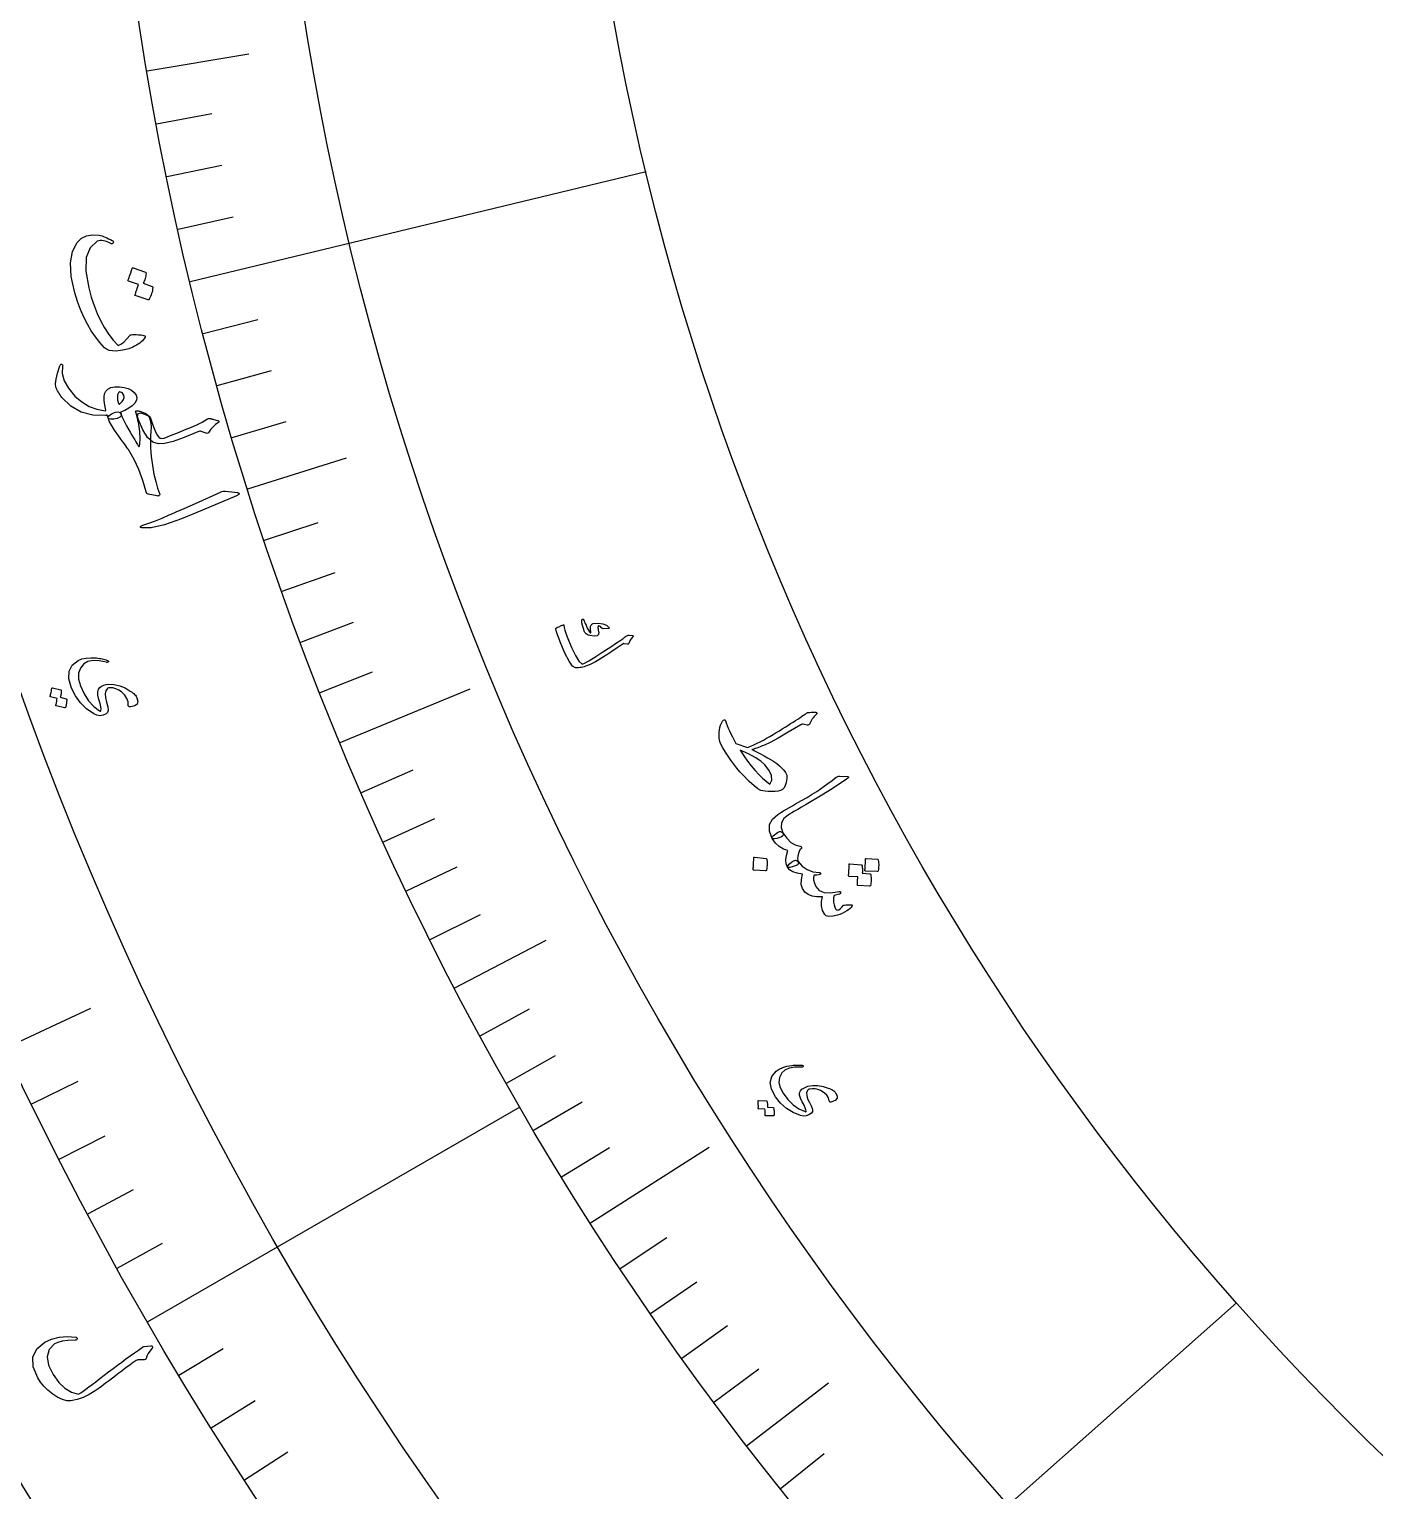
# Model space of a CAD drawing. Header units: millimetres. Extents: x -62 to 62, y -62 to 70.
# Drawn here: x -50.47 to -29.13, y -30.73 to -7.55 of the extents above; entities that cross this region are included whole.
import ezdxf

# ---------------------------------------------------------------- set-up
doc = ezdxf.new("R2010")
doc.units = ezdxf.units.MM
for name, color, linetype in [('CUT_OUTER', 1, 'Continuous'), ('ENGRAVE', 7, 'Continuous'), ('ENGRAVE_FINE', 8, 'Continuous'), ('TEXT', 5, 'Continuous')]:
    doc.layers.add(name, color=color, linetype=linetype)

msp = doc.modelspace()

# ---------------------------------------------------------------- linework, layer by layer
at = {"layer": 'CUT_OUTER'}
msp.add_arc((0.0001, -0.0001), 61.9999, 178.792518, 0.351695, dxfattribs=at)
at = {"layer": 'ENGRAVE'}
for points in [[(-48.6014, -8.2102), (-46.9875, -7.9376)], [(-47.9175, -11.5505), (-40.6847, -9.807)], [(-47.002, -14.8429), (-45.4412, -14.35)], [(-45.5365, -18.8662), (-43.4745, -18.0119)], [(-43.7219, -22.7575), (-42.27, -22.0017)], [(-50.8529, -23.7131), (-49.4931, -23.079)], [(-48.5927, -28.055), (-42.6864, -24.645)], [(-41.5694, -26.4856), (-39.687, -25.2862)], [(-36.8906, -32.6892), (-31.3222, -27.755)], [(-39.0933, -30.0203), (-37.7951, -29.0234)]]:
    msp.add_lwpolyline(points, dxfattribs=at)
for radius in [60.76, 60.76, 59.1325, 56.11, 56.11, 53.723, 49.29, 49.29, 46.686, 41.85, 41.85]:
    msp.add_circle((0, 0), radius, dxfattribs=at)
at = {"layer": 'ENGRAVE_FINE'}
for points in [[(-48.4523, -9.0489), (-47.5746, -8.885)], [(-48.2886, -9.8853), (-47.4139, -9.7063)], [(-48.1103, -10.7193), (-47.2389, -10.5251)], [(-47.7103, -12.3787), (-46.8461, -12.1545)], [(-47.4886, -13.2037), (-46.6284, -12.9646)], [(-47.2525, -14.0252), (-46.3966, -13.7712)], [(-46.7373, -15.6566), (-45.8907, -15.373)], [(-46.4583, -16.466), (-45.6168, -16.1678)], [(-46.1651, -17.271), (-45.3289, -16.9581)], [(-45.8578, -18.0711), (-45.0272, -17.7438)], [(-45.2012, -19.656), (-44.3824, -19.3)], [(-44.852, -20.4403), (-44.0395, -20.0701)], [(-44.489, -21.2188), (-43.6831, -20.8345)], [(-44.1122, -21.9913), (-43.3132, -21.5929)], [(-43.318, -23.5171), (-42.5334, -23.0911)], [(-42.9007, -24.27), (-42.1236, -23.8304)], [(-50.4313, -24.597), (-49.6958, -24.2382)], [(-42.4701, -25.0159), (-41.7008, -24.5628)], [(-49.9944, -25.4734), (-49.2652, -25.1019)], [(-42.0263, -25.7545), (-41.2651, -25.288)], [(-49.5422, -26.342), (-48.8196, -25.9578)], [(-49.0749, -27.2027), (-48.3591, -26.8059)], [(-41.0996, -27.209), (-40.3552, -26.7161)], [(-40.6169, -27.9243), (-39.8812, -27.4185)], [(-40.1216, -28.6315), (-39.3948, -28.1129)], [(-48.0957, -28.8988), (-47.3942, -28.4773)], [(-39.6136, -29.3303), (-38.8961, -28.799)], [(-47.584, -29.7338), (-46.8899, -29.3001)], [(-47.0578, -30.5597), (-46.3714, -30.114)], [(-38.5607, -30.7015), (-37.8622, -30.1454)]]:
    msp.add_lwpolyline(points, dxfattribs=at)
at = {"layer": 'TEXT'}
for points in [[(-48.643, -12.4513), (-48.6585, -12.4717), (-48.6764, -12.4913), (-48.6966, -12.5101), (-48.7191, -12.5282), (-48.7438, -12.5454), (-48.7706, -12.5619), (-48.7995, -12.5775), (-48.8304, -12.5923), (-48.8936, -12.6174), (-48.9579, -12.6362), (-49.0233, -12.6484), (-49.0897, -12.6542), (-49.1506, -12.6527), (-49.2018, -12.6437), (-49.2432, -12.6272), (-49.2748, -12.6032), (-49.3495, -12.5204), (-49.42, -12.4303), (-49.4863, -12.3327), (-49.5483, -12.2277), (-49.6058, -12.1152), (-49.6584, -11.9952), (-49.7059, -11.8678), (-49.7485, -11.7329), (-49.8059, -11.4747), (-49.8185, -11.255), (-49.7868, -11.0744), (-49.7111, -10.9329), (-49.642, -10.8667), (-49.5611, -10.8254), (-49.4682, -10.8091), (-49.3636, -10.8176), (-49.3403, -10.823), (-49.3161, -10.8299), (-49.2912, -10.8383), (-49.2655, -10.8482), (-49.239, -10.8596), (-49.2117, -10.8725), (-49.1836, -10.8868), (-49.1548, -10.9026), (-49.1464, -10.9081), (-49.1405, -10.9146), (-49.1372, -10.9218), (-49.1365, -10.93), (-49.1373, -10.9358), (-49.1401, -10.9411), (-49.1448, -10.946), (-49.1515, -10.9503), (-49.158, -10.9531), (-49.1647, -10.9539), (-49.1716, -10.9525), (-49.1786, -10.9491), (-49.2066, -10.9345), (-49.2351, -10.9222), (-49.264, -10.9121), (-49.2934, -10.9042), (-49.3206, -10.9003), (-49.346, -10.9006), (-49.3695, -10.905), (-49.3912, -10.9136), (-49.5065, -11.0154), (-49.5681, -11.1728), (-49.5753, -11.3857), (-49.5275, -11.6537), (-49.4875, -11.7979), (-49.4422, -11.9335), (-49.3917, -12.0605), (-49.336, -12.179), (-49.2753, -12.2889), (-49.2094, -12.3905), (-49.1385, -12.4837), (-49.0626, -12.5686), (-49.0174, -12.5469), (-48.9702, -12.5118), (-48.9209, -12.4634), (-48.8693, -12.4017), (-48.8636, -12.3987), (-48.8523, -12.3961), (-48.8354, -12.394), (-48.8128, -12.3922), (-48.8104, -12.3927), (-48.8083, -12.3929), (-48.8066, -12.3929), (-48.8053, -12.3928), (-48.774, -12.3927), (-48.7384, -12.3953), (-48.6984, -12.4003), (-48.6541, -12.4079), (-48.64, -12.4127), (-48.6334, -12.4215), (-48.6344, -12.4344), (-48.643, -12.4513)], [(-48.5202, -11.631), (-48.5166, -11.6332), (-48.5139, -11.6368), (-48.5121, -11.6418), (-48.5112, -11.6482), (-48.5143, -11.6727), (-48.5185, -11.6967), (-48.5237, -11.7201), (-48.5299, -11.7431), (-48.5373, -11.7658), (-48.5459, -11.7884), (-48.5557, -11.8108), (-48.5669, -11.833), (-48.5708, -11.8378), (-48.5754, -11.8406), (-48.5809, -11.8414), (-48.5871, -11.8404), (-48.7895, -11.7732), (-48.7926, -11.7708), (-48.7936, -11.7663), (-48.7927, -11.7599), (-48.7899, -11.7515), (-48.7868, -11.7454), (-48.7829, -11.7358), (-48.7782, -11.7227), (-48.7726, -11.7061), (-48.7661, -11.6858), (-48.7585, -11.6615), (-48.7499, -11.6334), (-48.7401, -11.6015), (-48.8974, -11.5467), (-48.9026, -11.5437), (-48.9048, -11.5387), (-48.9041, -11.5319), (-48.9005, -11.5232), (-48.8974, -11.5156), (-48.8929, -11.5038), (-48.8869, -11.4877), (-48.8794, -11.4673), (-48.8706, -11.4424), (-48.8605, -11.4126), (-48.849, -11.378), (-48.8362, -11.3386), (-48.8335, -11.3342), (-48.8304, -11.3318), (-48.8268, -11.3314), (-48.8228, -11.3331), (-48.6274, -11.4058), (-48.6238, -11.4079), (-48.6212, -11.4115), (-48.6194, -11.4165), (-48.6185, -11.423), (-48.6203, -11.4436), (-48.6232, -11.4639), (-48.6273, -11.4838), (-48.6325, -11.5034), (-48.6387, -11.5227), (-48.6458, -11.5416), (-48.6537, -11.5601), (-48.6625, -11.5782)], [(-49.2598, -13.6753), (-49.4637, -13.6733), (-49.6471, -13.6253), (-49.8099, -13.5312), (-49.9517, -13.3908), (-49.9678, -13.3701), (-49.9828, -13.3494), (-49.9967, -13.3288), (-50.0095, -13.3081), (-50.0211, -13.2876), (-50.0312, -13.2673), (-50.0398, -13.2473), (-50.0469, -13.2275), (-50.0532, -13.1751), (-50.0451, -13.1013), (-50.0224, -13.0062), (-49.985, -12.89), (-49.9787, -12.8769), (-49.9715, -12.8684), (-49.9635, -12.8643), (-49.9547, -12.8647), (-49.9469, -12.8686), (-49.9421, -12.8752), (-49.9404, -12.8844), (-49.9416, -12.8963), (-49.9477, -13.0086), (-49.9171, -13.1248), (-49.8498, -13.2448), (-49.7459, -13.3682), (-49.638, -13.4625), (-49.5219, -13.5328), (-49.3976, -13.5793), (-49.2653, -13.6021), (-49.2613, -13.6005), (-49.2583, -13.5983), (-49.2565, -13.5955), (-49.2557, -13.592), (-49.2731, -13.511), (-49.2825, -13.4406), (-49.2839, -13.3809), (-49.2775, -13.3318), (-49.2583, -13.2899), (-49.2247, -13.2579), (-49.1768, -13.2357), (-49.1145, -13.2233), (-49.106, -13.2224), (-49.0974, -13.2218), (-49.0884, -13.2214), (-49.0793, -13.2212), (-49.0698, -13.2213), (-49.0598, -13.2215), (-49.0493, -13.222), (-49.0383, -13.2225), (-48.9654, -13.2319), (-48.9021, -13.2499), (-48.8484, -13.2766), (-48.8044, -13.3121), (-48.7746, -13.3524), (-48.7635, -13.3939), (-48.7712, -13.4365), (-48.7977, -13.4804), (-48.8394, -13.5239), (-48.891, -13.5624), (-48.9527, -13.5961), (-49.0244, -13.6249), (-49.023, -13.6294), (-49.0216, -13.6337), (-49.0201, -13.6379), (-49.0184, -13.6418), (-49.0168, -13.6458), (-49.0152, -13.6499), (-49.0138, -13.6543), (-49.0125, -13.6588), (-49.0114, -13.6752), (-49.0179, -13.6901), (-49.032, -13.7033), (-49.0536, -13.715), (-49.0784, -13.7242), (-49.1041, -13.7309), (-49.1309, -13.7352), (-49.1587, -13.7369), (-49.1838, -13.7359), (-49.2026, -13.7323), (-49.215, -13.726), (-49.2211, -13.7169), (-49.2333, -13.673), (-49.2376, -13.6738), (-49.2434, -13.6745), (-49.2508, -13.675), (-49.2598, -13.6753)], [(-49.0336, -13.4935), (-48.9982, -13.4578), (-48.9757, -13.4231), (-48.9663, -13.3896), (-48.9697, -13.3572), (-48.9797, -13.34), (-48.9919, -13.3255), (-49.0065, -13.3139), (-49.0234, -13.305), (-49.0316, -13.3029), (-49.0396, -13.3045), (-49.0471, -13.3096), (-49.0543, -13.3184), (-49.0686, -13.3478), (-49.0735, -13.3861), (-49.0687, -13.4333), (-49.0544, -13.4893), (-49.0517, -13.4948), (-49.0473, -13.4973), (-49.0413, -13.4968), (-49.0336, -13.4935)], [(-48.5407, -13.9362), (-48.5458, -13.9969), (-48.5485, -14.0595), (-48.5487, -14.1239), (-48.5465, -14.19), (-48.542, -14.2578), (-48.5355, -14.3268), (-48.5269, -14.3971), (-48.5163, -14.4687), (-48.4924, -14.6061), (-48.4655, -14.7261), (-48.4359, -14.8289), (-48.4036, -14.9144), (-48.4007, -14.9237), (-48.4006, -14.9321), (-48.4033, -14.9395), (-48.4088, -14.9459), (-48.4162, -14.9508), (-48.4244, -14.9538), (-48.4336, -14.9549), (-48.4436, -14.9541), (-48.5852, -14.9229), (-48.597, -14.9191), (-48.6059, -14.9123), (-48.612, -14.9025), (-48.6153, -14.8896), (-48.6677, -14.7063), (-48.7313, -14.5347), (-48.8063, -14.3748), (-48.8929, -14.2265), (-48.8978, -14.2183), (-48.907, -14.2044), (-48.9205, -14.185), (-48.9382, -14.1599), (-48.9602, -14.1292), (-48.9863, -14.0928), (-49.0168, -14.0508), (-49.0514, -14.003), (-49.1168, -13.9099), (-49.167, -13.8308), (-49.2019, -13.7656), (-49.2217, -13.7146), (-49.2206, -13.6999), (-49.2093, -13.6837), (-49.188, -13.666), (-49.1566, -13.6467), (-49.1029, -13.6257), (-49.0613, -13.6208), (-49.0319, -13.6321), (-49.0148, -13.6594), (-48.9975, -13.7035), (-48.968, -13.7648), (-48.926, -13.8435), (-48.8716, -13.9393), (-48.8438, -13.9874), (-48.8194, -14.0296), (-48.7984, -14.0657), (-48.7808, -14.0957), (-48.7667, -14.1197), (-48.7561, -14.1373), (-48.749, -14.1487), (-48.7454, -14.1538), (-48.7437, -14.1556), (-48.7423, -14.1572), (-48.741, -14.1586), (-48.74, -14.1597), (-48.7392, -14.1607), (-48.7385, -14.1617), (-48.7379, -14.1628), (-48.7375, -14.1639), (-48.7321, -14.1699), (-48.7279, -14.1716), (-48.7249, -14.1691), (-48.7232, -14.1622), (-48.7186, -14.1328), (-48.7155, -14.1023), (-48.7137, -14.0706), (-48.7133, -14.0378), (-48.7142, -14.0038), (-48.7162, -13.9686), (-48.7193, -13.9322), (-48.7235, -13.8945), (-48.7282, -13.8578), (-48.7337, -13.8217), (-48.7398, -13.7862), (-48.7467, -13.7515), (-48.7544, -13.7177), (-48.7629, -13.6852), (-48.7722, -13.6541), (-48.7824, -13.6243), (-48.7836, -13.6161), (-48.7821, -13.61), (-48.7778, -13.6059), (-48.7708, -13.6038), (-48.7573, -13.6042), (-48.7438, -13.6055), (-48.7304, -13.6078), (-48.717, -13.611), (-48.7033, -13.6149), (-48.6893, -13.6193), (-48.6748, -13.6241), (-48.6599, -13.6295), (-48.6308, -13.6423), (-48.6071, -13.6566), (-48.5889, -13.6725), (-48.5762, -13.6898), (-48.5557, -13.737), (-48.543, -13.7938), (-48.538, -13.8602), (-48.5407, -13.9362)], [(-48.3334, -14.0366), (-48.2691, -14.0125), (-48.2017, -13.9864), (-48.1312, -13.9583), (-48.0575, -13.9283), (-47.9804, -13.8961), (-47.8997, -13.8615), (-47.8153, -13.8246), (-47.7273, -13.7852), (-47.6413, -13.7313), (-47.629, -13.7275), (-47.6169, -13.7255), (-47.6049, -13.7253), (-47.5929, -13.727), (-47.5867, -13.7283), (-47.5784, -13.7304), (-47.5679, -13.7332), (-47.5554, -13.7368), (-47.5408, -13.741), (-47.5238, -13.7455), (-47.5046, -13.7505), (-47.4831, -13.7558), (-47.476, -13.7578), (-47.4703, -13.7612), (-47.4662, -13.7659), (-47.4635, -13.7719), (-47.4632, -13.7774), (-47.4653, -13.7827), (-47.47, -13.7878), (-47.4773, -13.7928), (-47.5178, -13.8212), (-47.5551, -13.8554), (-47.5892, -13.8954), (-47.62, -13.9411), (-47.6289, -13.953), (-47.6394, -13.9595), (-47.6514, -13.9608), (-47.665, -13.9567), (-47.745, -13.929), (-47.7542, -13.9276), (-47.7657, -13.9283), (-47.7792, -13.9312), (-47.7949, -13.9363), (-48.0113, -14.0266), (-48.188, -14.0889), (-48.3252, -14.1232), (-48.4229, -14.1292), (-48.5125, -14.0988), (-48.5951, -14.0248), (-48.6706, -13.907), (-48.7385, -13.7454), (-48.7526, -13.6824), (-48.7417, -13.6463), (-48.7059, -13.6372), (-48.6453, -13.655), (-48.6369, -13.6588), (-48.6287, -13.6624), (-48.6207, -13.6659), (-48.6128, -13.6693), (-48.6052, -13.6726), (-48.5977, -13.6759), (-48.5904, -13.679), (-48.5833, -13.682), (-48.5691, -13.6903), (-48.5574, -13.7017), (-48.5481, -13.7164), (-48.5414, -13.7342), (-48.5156, -13.8152), (-48.4896, -13.8858), (-48.4634, -13.9457), (-48.4371, -13.9952), (-48.4172, -14.0216), (-48.3933, -14.0373), (-48.3653, -14.0423), (-48.3334, -14.0366)], [(-47.209, -14.8919), (-47.1603, -14.8998), (-47.1402, -14.9122), (-47.1486, -14.929), (-47.1855, -14.9503), (-47.725, -15.178), (-48.0562, -15.3174), (-48.3264, -15.4112), (-48.5357, -15.4589), (-48.6841, -15.4604), (-48.6976, -15.4563), (-48.7057, -15.4515), (-48.7084, -15.4459), (-48.7057, -15.4395), (-48.7003, -15.4334), (-48.6926, -15.4278), (-48.6825, -15.4227), (-48.6701, -15.4182), (-48.5718, -15.387), (-48.469, -15.3495), (-48.3617, -15.3055), (-48.2499, -15.2551), (-48.2204, -15.2425), (-48.1413, -15.2077), (-48.0123, -15.1507), (-47.8336, -15.0716), (-47.4381, -14.8931), (-47.4166, -14.8851), (-47.3961, -14.8799), (-47.3766, -14.8775), (-47.3581, -14.8778)], [(-41.2741, -17.0441), (-41.2734, -17.0466), (-41.2735, -17.0491), (-41.2744, -17.0515), (-41.2761, -17.0539), (-41.2779, -17.0552), (-41.28, -17.0563), (-41.2824, -17.0571), (-41.2851, -17.0576), (-41.3648, -17.0591), (-41.3731, -17.0587), (-41.3799, -17.0574), (-41.3851, -17.0553), (-41.3888, -17.0524), (-41.4, -17.0382), (-41.4117, -17.027), (-41.4239, -17.0188), (-41.4365, -17.0136), (-41.4419, -17.0138), (-41.446, -17.0182), (-41.4486, -17.027), (-41.4499, -17.0401), (-41.4494, -17.0483), (-41.4487, -17.0567), (-41.4477, -17.0653), (-41.4465, -17.074), (-41.445, -17.083), (-41.4431, -17.0923), (-41.4409, -17.102), (-41.4384, -17.112), (-41.4386, -17.1502), (-41.4624, -17.1722), (-41.5097, -17.1781), (-41.5805, -17.1676), (-41.6032, -17.1606), (-41.6221, -17.1523), (-41.637, -17.1429), (-41.6481, -17.1322), (-41.657, -17.119), (-41.6664, -17.0997), (-41.6762, -17.0741), (-41.6865, -17.0423), (-41.6914, -17.026), (-41.6955, -17.0102), (-41.6987, -16.9951), (-41.7011, -16.9805), (-41.703, -16.9667), (-41.7045, -16.9537), (-41.7057, -16.9415), (-41.7065, -16.93), (-41.7056, -16.9224), (-41.7034, -16.9164), (-41.7, -16.9119), (-41.6954, -16.909), (-41.69, -16.9077), (-41.6854, -16.9087), (-41.6816, -16.9118), (-41.6785, -16.9172), (-41.67, -16.9347), (-41.6607, -16.9546), (-41.6505, -16.9771), (-41.6394, -17.002), (-41.6188, -17.0485), (-41.6009, -17.0841), (-41.5858, -17.1088), (-41.5734, -17.1225), (-41.571, -17.124), (-41.5685, -17.1242), (-41.5659, -17.1234), (-41.5633, -17.1213), (-41.5619, -17.1194), (-41.561, -17.1167), (-41.5608, -17.113), (-41.561, -17.1084), (-41.5673, -17.0673), (-41.5692, -17.0498), (-41.5689, -17.0341), (-41.5663, -17.0201), (-41.5615, -17.0078), (-41.5547, -16.9962), (-41.5463, -16.9876), (-41.5363, -16.982), (-41.5248, -16.9792), (-41.4419, -16.9727), (-41.3726, -16.9814), (-41.3166, -17.0051), (-41.2741, -17.0441)], [(-40.8987, -17.1879), (-40.9096, -17.2009), (-40.9195, -17.2138), (-40.9286, -17.2268), (-40.9369, -17.2398), (-40.9442, -17.2529), (-40.9507, -17.2661), (-40.9562, -17.2795), (-40.9607, -17.2931), (-40.964, -17.299), (-40.9692, -17.3027), (-40.9763, -17.3042), (-40.9852, -17.3035), (-41.0336, -17.297), (-41.0387, -17.2965), (-41.0429, -17.2964), (-41.0462, -17.2967), (-41.0486, -17.2973), (-41.1444, -17.3623), (-41.2312, -17.4205), (-41.309, -17.4718), (-41.3779, -17.5161), (-41.4378, -17.5534), (-41.4887, -17.5835), (-41.5306, -17.6063), (-41.5634, -17.622), (-41.6266, -17.6488), (-41.6471, -17.6561), (-41.6681, -17.6625), (-41.6896, -17.668), (-41.7115, -17.6726), (-41.734, -17.6761), (-41.7571, -17.6785), (-41.7807, -17.6799), (-41.8049, -17.6801), (-41.8519, -17.6539), (-41.9089, -17.5766), (-41.9754, -17.4478), (-42.0512, -17.2675), (-42.0724, -17.2102), (-42.0905, -17.1566), (-42.1055, -17.1066), (-42.1175, -17.0604), (-42.1174, -17.0557), (-42.116, -17.0518), (-42.1134, -17.0488), (-42.1095, -17.0465), (-42.0901, -17.0373), (-42.0724, -17.0291), (-42.0564, -17.0218), (-42.042, -17.0154), (-42.0292, -17.01), (-42.0178, -17.0054), (-42.0077, -17.0017), (-41.9989, -16.9988), (-41.9939, -16.9974), (-41.9906, -16.998), (-41.9888, -17.0006), (-41.9888, -17.0052), (-41.9856, -17.0393), (-41.9764, -17.0813), (-41.9612, -17.1309), (-41.9399, -17.1884), (-41.87, -17.3575), (-41.807, -17.4863), (-41.7512, -17.5748), (-41.7028, -17.6232), (-41.6636, -17.6065), (-41.5956, -17.5684), (-41.4989, -17.5089), (-41.3733, -17.4281), (-41.248, -17.3463), (-41.1533, -17.284), (-41.0893, -17.2413), (-41.0561, -17.2181), (-41.0471, -17.2115), (-41.0387, -17.2053), (-41.0309, -17.1995), (-41.0237, -17.1941), (-41.0171, -17.1892), (-41.0112, -17.1848), (-41.0061, -17.1809), (-41.0018, -17.1775), (-40.992, -17.1707), (-40.9819, -17.1661), (-40.9714, -17.1636), (-40.9607, -17.1632), (-40.9015, -17.1667), (-40.8974, -17.1673), (-40.8943, -17.1686), (-40.8923, -17.1704), (-40.8914, -17.1729), (-40.8918, -17.1766), (-40.8932, -17.1804), (-40.8955, -17.1841), (-40.8987, -17.1879)], [(-48.9002, -18.2704), (-48.902, -18.218), (-48.9207, -18.1658), (-48.9563, -18.1138), (-49.0089, -18.0617), (-49.0516, -18.0321), (-49.0972, -18.0111), (-49.1458, -17.9987), (-49.1974, -17.9949), (-49.207, -17.9962), (-49.2163, -17.9994), (-49.2253, -18.0045), (-49.234, -18.0116), (-49.2565, -18.0459), (-49.2656, -18.093), (-49.2614, -18.153), (-49.2438, -18.2257), (-49.2256, -18.2972), (-49.2203, -18.3521), (-49.2279, -18.3904), (-49.2484, -18.4121), (-49.3006, -18.4331), (-49.3514, -18.4402), (-49.4008, -18.4333), (-49.4488, -18.4124), (-49.5624, -18.3313), (-49.6592, -18.2355), (-49.739, -18.1252), (-49.8018, -18.0004), (-49.8433, -17.8544), (-49.8389, -17.7326), (-49.7889, -17.6352), (-49.6934, -17.5623), (-49.6349, -17.5394), (-49.5677, -17.5253), (-49.4916, -17.5199), (-49.4067, -17.5231), (-49.3823, -17.5261), (-49.3586, -17.5296), (-49.3356, -17.5336), (-49.3131, -17.5381), (-49.2912, -17.5432), (-49.2696, -17.549), (-49.2484, -17.5554), (-49.2276, -17.5624), (-49.2185, -17.5669), (-49.2136, -17.5721), (-49.2129, -17.5779), (-49.2165, -17.5845), (-49.222, -17.5895), (-49.2283, -17.5924), (-49.2354, -17.5934), (-49.2431, -17.5924), (-49.3604, -17.567), (-49.4597, -17.5624), (-49.541, -17.5788), (-49.6041, -17.6162), (-49.6603, -17.6844), (-49.6882, -17.7654), (-49.6878, -17.8591), (-49.6589, -17.9653), (-49.6005, -18.0936), (-49.5302, -18.2026), (-49.448, -18.2922), (-49.3541, -18.3623), (-49.347, -18.3659), (-49.3412, -18.3662), (-49.3366, -18.3629), (-49.3334, -18.3562), (-49.3312, -18.3332), (-49.3358, -18.2965), (-49.3472, -18.2459), (-49.3652, -18.1815), (-49.3808, -18.115), (-49.384, -18.0611), (-49.3747, -18.0198), (-49.353, -17.991), (-49.3227, -17.9703), (-49.2886, -17.9552), (-49.2506, -17.9456), (-49.2087, -17.9417), (-49.1218, -17.9465), (-49.0363, -17.9659), (-48.9522, -17.9997), (-48.8695, -18.0479), (-48.8492, -18.0614), (-48.8308, -18.0749), (-48.8145, -18.0885), (-48.8001, -18.1023), (-48.7877, -18.1161), (-48.7772, -18.1297), (-48.7686, -18.1432), (-48.7619, -18.1566), (-48.7466, -18.2132), (-48.7581, -18.2558), (-48.7965, -18.2842), (-48.8617, -18.2986), (-48.8809, -18.2982), (-48.8937, -18.2934), (-48.9001, -18.2841), (-48.9002, -18.2704)], [(-49.8839, -18.1712), (-49.8815, -18.1724), (-49.8794, -18.1746), (-49.8779, -18.1777), (-49.8768, -18.1819), (-49.8768, -18.1983), (-49.8776, -18.2144), (-49.8791, -18.2303), (-49.8813, -18.2459), (-49.8842, -18.2614), (-49.888, -18.2769), (-49.8926, -18.2923), (-49.898, -18.3078), (-49.9001, -18.3112), (-49.9029, -18.3133), (-49.9063, -18.3143), (-49.9104, -18.314), (-50.0462, -18.2837), (-50.0483, -18.2823), (-50.0494, -18.2794), (-50.0493, -18.2751), (-50.0481, -18.2694), (-50.0466, -18.2652), (-50.0449, -18.2586), (-50.0429, -18.2497), (-50.0406, -18.2383), (-50.038, -18.2244), (-50.0351, -18.2079), (-50.0317, -18.1888), (-50.028, -18.1671), (-50.1337, -18.1421), (-50.1373, -18.1404), (-50.1391, -18.1373), (-50.1392, -18.1328), (-50.1376, -18.1268), (-50.1362, -18.1216), (-50.1342, -18.1135), (-50.1317, -18.1024), (-50.1285, -18.0885), (-50.1249, -18.0714), (-50.1207, -18.0511), (-50.1161, -18.0275), (-50.1111, -18.0006), (-50.1097, -17.9975), (-50.1079, -17.9957), (-50.1056, -17.9952), (-50.1029, -17.996), (-49.9712, -18.0301), (-49.9687, -18.0312), (-49.9667, -18.0334), (-49.9651, -18.0366), (-49.964, -18.0408), (-49.9635, -18.0545), (-49.9638, -18.0681), (-49.9648, -18.0815), (-49.9666, -18.0949), (-49.969, -18.108), (-49.9721, -18.121), (-49.9757, -18.1337), (-49.9799, -18.1463)], [(-38.1136, -18.388), (-38.0888, -18.3868), (-38.0668, -18.3858), (-38.0476, -18.3851), (-38.0313, -18.3846), (-38.0179, -18.3842), (-38.0076, -18.384), (-38.0006, -18.3838), (-37.9967, -18.3838), (-37.991, -18.3849), (-37.9862, -18.3872), (-37.9823, -18.3909), (-37.9792, -18.3958), (-37.9778, -18.4004), (-37.9782, -18.405), (-37.9804, -18.4096), (-37.9843, -18.4141), (-38.0037, -18.4355), (-38.0207, -18.4546), (-38.0353, -18.4713), (-38.0475, -18.4858), (-38.0525, -18.4931), (-38.0576, -18.5012), (-38.0629, -18.5101), (-38.0683, -18.5199), (-38.074, -18.5305), (-38.0797, -18.5422), (-38.0854, -18.5549), (-38.0913, -18.5687), (-38.0988, -18.5792), (-38.108, -18.586), (-38.1187, -18.5889), (-38.1309, -18.588), (-38.1952, -18.5759), (-38.2052, -18.5749), (-38.2146, -18.5756), (-38.2235, -18.578), (-38.2318, -18.5822), (-38.4309, -18.7014), (-38.5936, -18.7951), (-38.7201, -18.863), (-38.8103, -18.9052), (-38.8447, -18.9196), (-38.8762, -18.9324), (-38.9048, -18.9436), (-38.9306, -18.9533), (-38.9535, -18.9615), (-38.9738, -18.9682), (-38.9914, -18.9735), (-39.0064, -18.9774), (-38.9357, -19.0128), (-38.8712, -19.046), (-38.813, -19.0771), (-38.761, -19.106), (-38.7153, -19.1327), (-38.6756, -19.1569), (-38.6421, -19.1787), (-38.6147, -19.1981), (-38.5701, -19.2347), (-38.5317, -19.2705), (-38.4994, -19.3056), (-38.4734, -19.3399), (-38.4627, -19.3597), (-38.456, -19.3826), (-38.4533, -19.4087), (-38.4545, -19.4379), (-38.4639, -19.4994), (-38.4781, -19.5483), (-38.4972, -19.5844), (-38.5214, -19.6079), (-38.5536, -19.6235), (-38.5933, -19.6344), (-38.6404, -19.6406), (-38.6949, -19.6419), (-38.75, -19.6404), (-38.7969, -19.637), (-38.8356, -19.6317), (-38.866, -19.6247), (-38.9116, -19.6016), (-38.974, -19.5537), (-39.0531, -19.481), (-39.1487, -19.3833), (-39.1996, -19.3274), (-39.2488, -19.2694), (-39.2963, -19.2091), (-39.3421, -19.1466), (-39.3862, -19.0822), (-39.4286, -19.0162), (-39.4693, -18.9486), (-39.5083, -18.8794), (-39.5155, -18.8508), (-39.5212, -18.823), (-39.5253, -18.7961), (-39.5278, -18.7701), (-39.5288, -18.7447), (-39.5285, -18.7197), (-39.5268, -18.695), (-39.5237, -18.6708), (-39.5154, -18.6269), (-39.5044, -18.5886), (-39.4908, -18.5558), (-39.4747, -18.5285), (-39.4591, -18.5104), (-39.4463, -18.5023), (-39.4364, -18.5044), (-39.4292, -18.5165), (-39.4167, -18.5542), (-39.4017, -18.5942), (-39.3843, -18.6364), (-39.3644, -18.6808), (-39.3422, -18.7275), (-39.3175, -18.7763), (-39.2904, -18.8273), (-39.2609, -18.8805), (-39.0775, -18.9464), (-39.027, -18.9248), (-38.9766, -18.9019), (-38.9262, -18.8777), (-38.8758, -18.8522), (-38.8253, -18.8254), (-38.7745, -18.7975), (-38.7234, -18.7685), (-38.672, -18.7383), (-38.6213, -18.7078), (-38.5726, -18.678), (-38.5257, -18.6488), (-38.4806, -18.6202), (-38.4373, -18.5925), (-38.3953, -18.5657), (-38.3548, -18.54), (-38.3157, -18.5152), (-38.2795, -18.4922), (-38.2477, -18.4718), (-38.2204, -18.454), (-38.1975, -18.4387), (-38.179, -18.426), (-38.1646, -18.4157), (-38.1545, -18.4079), (-38.1485, -18.4025), (-38.1413, -18.3975), (-38.1331, -18.3934), (-38.1239, -18.3902), (-38.1136, -18.388)], [(-38.8016, -19.2184), (-38.8678, -19.1605), (-38.9552, -19.1027), (-39.0637, -19.0447), (-39.1935, -18.9863), (-39.1355, -19.0759), (-39.0769, -19.1591), (-39.0178, -19.236), (-38.9582, -19.3066), (-38.8986, -19.3708), (-38.8391, -19.4287), (-38.7799, -19.4802), (-38.7209, -19.5255), (-38.6912, -19.4597), (-38.6948, -19.3867), (-38.7316, -19.3063), (-38.8016, -19.2184)], [(-37.4923, -19.4054), (-37.4849, -19.406), (-37.4794, -19.4074), (-37.476, -19.4095), (-37.4745, -19.4123), (-37.4747, -19.4179), (-37.4801, -19.4255), (-37.4905, -19.4353), (-37.5061, -19.4471), (-37.6376, -19.5344), (-37.7599, -19.6135), (-37.8731, -19.6846), (-37.9772, -19.7475), (-38.067, -19.7998), (-38.1475, -19.8468), (-38.2185, -19.8886), (-38.2802, -19.925), (-38.3326, -19.956), (-38.3757, -19.9815), (-38.4095, -20.0015), (-38.4342, -20.0158), (-38.5012, -20.0718), (-38.5377, -20.1375), (-38.5436, -20.2128), (-38.5188, -20.2978), (-38.5131, -20.3221), (-38.5189, -20.3426), (-38.5362, -20.3593), (-38.565, -20.3723), (-38.6135, -20.3867), (-38.6498, -20.3937), (-38.674, -20.3935), (-38.686, -20.3859), (-38.7288, -20.2699), (-38.728, -20.1677), (-38.6837, -20.0794), (-38.5959, -20.0051), (-38.5502, -19.9768), (-38.5041, -19.9489), (-38.4578, -19.9213), (-38.4111, -19.8939), (-38.3642, -19.8668), (-38.3171, -19.8397), (-38.2699, -19.8126), (-38.2224, -19.7856), (-38.1318, -19.7344), (-38.0512, -19.6865), (-37.9804, -19.642), (-37.9196, -19.6009), (-37.862, -19.5598), (-37.801, -19.5153), (-37.7367, -19.4673), (-37.6689, -19.4159), (-37.6564, -19.4072), (-37.6439, -19.4013), (-37.6316, -19.3979), (-37.6194, -19.3973)], [(-38.2761, -20.7518), (-38.2729, -20.769), (-38.272, -20.7825), (-38.2734, -20.7922), (-38.2773, -20.798), (-38.2848, -20.8039), (-38.2947, -20.8099), (-38.307, -20.816), (-38.3216, -20.8221), (-38.3698, -20.8391), (-38.406, -20.8481), (-38.4302, -20.849), (-38.4423, -20.8418), (-38.4625, -20.7877), (-38.4685, -20.726), (-38.4603, -20.6567), (-38.4379, -20.5799), (-38.5088, -20.5561), (-38.5738, -20.5158), (-38.6329, -20.4591), (-38.686, -20.3859), (-38.6888, -20.3764), (-38.6872, -20.3667), (-38.6812, -20.3569), (-38.671, -20.3468), (-38.6008, -20.2908), (-38.5929, -20.2846), (-38.5831, -20.2803), (-38.5714, -20.2781), (-38.5578, -20.2778), (-38.5462, -20.2796), (-38.5358, -20.2835), (-38.5267, -20.2896), (-38.5188, -20.2978), (-38.4551, -20.3846), (-38.389, -20.4486), (-38.3206, -20.4897), (-38.2501, -20.508), (-38.2409, -20.5096), (-38.233, -20.5132), (-38.2265, -20.5186), (-38.2214, -20.526), (-38.2185, -20.5338), (-38.2188, -20.5407), (-38.2223, -20.5466), (-38.2291, -20.5516), (-38.2359, -20.5556), (-38.2415, -20.5595), (-38.246, -20.5634), (-38.2493, -20.5672), (-38.2698, -20.6185), (-38.2811, -20.6664), (-38.2832, -20.7108), (-38.2761, -20.7518)], [(-38.7833, -20.7044), (-38.7797, -20.7055), (-38.7766, -20.7081), (-38.7738, -20.7121), (-38.7715, -20.7175), (-38.7666, -20.7618), (-38.766, -20.8057), (-38.7697, -20.8493), (-38.7777, -20.8926), (-38.7798, -20.8975), (-38.7828, -20.9008), (-38.7867, -20.9024), (-38.7915, -20.9024), (-38.9796, -20.8894), (-38.9848, -20.8879), (-38.9878, -20.8841), (-38.9889, -20.878), (-38.9879, -20.8695), (-38.987, -20.8622), (-38.986, -20.8509), (-38.9847, -20.8355), (-38.9832, -20.816), (-38.9816, -20.7922), (-38.98, -20.764), (-38.9784, -20.7312), (-38.9769, -20.6938), (-38.9761, -20.6886), (-38.9743, -20.6852), (-38.9715, -20.6837), (-38.9677, -20.6842)], [(-37.4226, -21.4419), (-37.4176, -21.4443), (-37.4158, -21.4495), (-37.4173, -21.4574), (-37.4221, -21.4681), (-37.4323, -21.4826), (-37.4493, -21.4988), (-37.4731, -21.5169), (-37.5038, -21.5367), (-37.5394, -21.558), (-37.5756, -21.5761), (-37.6123, -21.5913), (-37.6495, -21.6034), (-37.7258, -21.6202), (-37.7853, -21.6242), (-37.8278, -21.6154), (-37.8534, -21.5938), (-37.8864, -21.5271), (-37.9035, -21.4578), (-37.9048, -21.386), (-37.8901, -21.3116), (-37.9771, -21.3152), (-38.0529, -21.3038), (-38.1174, -21.2775), (-38.1705, -21.2362), (-38.2071, -21.1823), (-38.2247, -21.1169), (-38.2233, -21.0401), (-38.2027, -20.9521), (-38.2893, -20.9375), (-38.3581, -20.9142), (-38.4091, -20.8823), (-38.4423, -20.8418), (-38.4421, -20.83), (-38.4315, -20.8131), (-38.4106, -20.7913), (-38.3792, -20.7643), (-38.3456, -20.7426), (-38.3172, -20.7332), (-38.2941, -20.7363), (-38.2761, -20.7518), (-38.2104, -20.8268), (-38.1322, -20.881), (-38.0415, -20.9144), (-37.9386, -20.927), (-37.9329, -20.9276), (-37.9284, -20.9291), (-37.9248, -20.9315), (-37.9223, -20.9348), (-37.9203, -20.9394), (-37.9195, -20.9441), (-37.9199, -20.9488), (-37.9215, -20.9535), (-37.9304, -20.9607), (-37.9494, -20.966), (-37.9785, -20.9693), (-38.0176, -20.9706), (-38.0299, -21.004), (-38.0298, -21.0452), (-38.0171, -21.0944), (-37.9919, -21.1513), (-37.9401, -21.2109), (-37.8612, -21.2441), (-37.7553, -21.2507), (-37.6224, -21.2307), (-37.6156, -21.2296), (-37.6102, -21.2298), (-37.6062, -21.2314), (-37.6034, -21.2344), (-37.601, -21.2398), (-37.5999, -21.245), (-37.6, -21.2501), (-37.6015, -21.2549), (-37.6048, -21.2598), (-37.6086, -21.2638), (-37.6129, -21.2668), (-37.6177, -21.2689), (-37.7048, -21.2941), (-37.7117, -21.3261), (-37.7138, -21.3613), (-37.7112, -21.3995), (-37.7038, -21.4407), (-37.6926, -21.4786), (-37.6798, -21.5051), (-37.6654, -21.52), (-37.6494, -21.5234), (-37.6314, -21.5172), (-37.6094, -21.5024), (-37.5832, -21.4788), (-37.553, -21.4466), (-37.5415, -21.4426), (-37.5159, -21.4405), (-37.4763, -21.4403), (-37.4226, -21.4419)], [(-37.1353, -20.9487), (-37.1318, -20.9497), (-37.1286, -20.952), (-37.1259, -20.9558), (-37.1235, -20.961), (-37.1203, -20.9826), (-37.118, -21.0039), (-37.1167, -21.0251), (-37.1164, -21.0461), (-37.1172, -21.0671), (-37.119, -21.0883), (-37.122, -21.1097), (-37.126, -21.1312), (-37.1282, -21.1362), (-37.1315, -21.1397), (-37.1359, -21.1418), (-37.1414, -21.1424), (-37.3294, -21.1346), (-37.3326, -21.1332), (-37.3345, -21.1297), (-37.3353, -21.1241), (-37.3349, -21.1162), (-37.3346, -21.111), (-37.334, -21.1029), (-37.3334, -21.0918), (-37.3325, -21.0778), (-37.3316, -21.061), (-37.3308, -21.0414), (-37.33, -21.019), (-37.3292, -20.9938), (-37.4674, -20.9879), (-37.4717, -20.9862), (-37.4742, -20.9822), (-37.4749, -20.976), (-37.4739, -20.9677), (-37.4731, -20.9606), (-37.4721, -20.9494), (-37.4709, -20.9343), (-37.4695, -20.9152), (-37.4681, -20.892), (-37.4667, -20.8643), (-37.4653, -20.8322), (-37.464, -20.7956), (-37.4628, -20.7913), (-37.4608, -20.7885), (-37.4578, -20.7873), (-37.454, -20.7877), (-37.2725, -20.8029), (-37.269, -20.8039), (-37.2658, -20.8063), (-37.2631, -20.8101), (-37.2608, -20.8153), (-37.2585, -20.8305), (-37.2566, -20.8458), (-37.2552, -20.8612), (-37.2541, -20.8767), (-37.2536, -20.8922), (-37.2538, -20.9077), (-37.2549, -20.9232), (-37.2566, -20.9387)], [(-37.0146, -20.7178), (-37.011, -20.7187), (-37.0079, -20.7211), (-37.0052, -20.7249), (-37.0029, -20.7301), (-36.9997, -20.7515), (-36.9976, -20.7728), (-36.9964, -20.7938), (-36.9962, -20.8148), (-36.9971, -20.8357), (-36.9991, -20.8568), (-37.0021, -20.8781), (-37.0063, -20.8996), (-37.0087, -20.9057), (-37.0119, -20.9099), (-37.0159, -20.9121), (-37.0207, -20.9125), (-37.2084, -20.9045), (-37.2127, -20.9027), (-37.2152, -20.8988), (-37.2159, -20.8927), (-37.2149, -20.8844), (-37.2141, -20.8773), (-37.213, -20.8662), (-37.2118, -20.8511), (-37.2105, -20.8321), (-37.209, -20.809), (-37.2075, -20.7814), (-37.2061, -20.7494), (-37.2048, -20.7131), (-37.204, -20.708), (-37.2023, -20.7046), (-37.1995, -20.7031), (-37.1958, -20.7034)], [(-37.7797, -24.5492), (-37.7916, -24.5031), (-37.8185, -24.4605), (-37.8604, -24.4213), (-37.9172, -24.3855), (-37.961, -24.3676), (-38.0056, -24.3579), (-38.0512, -24.3565), (-38.0978, -24.3633), (-38.106, -24.3663), (-38.1136, -24.371), (-38.1206, -24.3773), (-38.1269, -24.3853), (-38.1401, -24.4202), (-38.139, -24.4638), (-38.1234, -24.5162), (-38.0935, -24.5773), (-38.0632, -24.6371), (-38.0476, -24.6848), (-38.0468, -24.7203), (-38.0608, -24.7436), (-38.1029, -24.7726), (-38.1466, -24.7889), (-38.1918, -24.7925), (-38.2386, -24.7834), (-38.3554, -24.7337), (-38.4602, -24.6677), (-38.5528, -24.5855), (-38.6331, -24.487), (-38.6987, -24.3655), (-38.7188, -24.2565), (-38.6935, -24.1602), (-38.6231, -24.0768), (-38.5757, -24.045), (-38.5187, -24.0192), (-38.4523, -23.9995), (-38.3763, -23.9857), (-38.3541, -23.9836), (-38.3323, -23.982), (-38.3111, -23.981), (-38.2903, -23.9806), (-38.2698, -23.9809), (-38.2495, -23.9817), (-38.2295, -23.9832), (-38.2096, -23.9854), (-38.2006, -23.9875), (-38.1952, -23.9912), (-38.1935, -23.9963), (-38.1954, -24.0028), (-38.1993, -24.0083), (-38.2044, -24.0122), (-38.2104, -24.0144), (-38.2174, -24.015), (-38.3266, -24.0156), (-38.4156, -24.031), (-38.4845, -24.0614), (-38.5332, -24.107), (-38.5697, -24.1787), (-38.5785, -24.2561), (-38.5597, -24.3392), (-38.5132, -24.4278), (-38.4361, -24.5302), (-38.3521, -24.6131), (-38.2616, -24.6765), (-38.1644, -24.7202), (-38.1574, -24.7221), (-38.1522, -24.7211), (-38.1488, -24.7174), (-38.1472, -24.7108), (-38.1498, -24.69), (-38.1612, -24.6582), (-38.1812, -24.6156), (-38.2099, -24.562), (-38.2368, -24.506), (-38.2503, -24.4588), (-38.2502, -24.4202), (-38.2366, -24.3904), (-38.2138, -24.3661), (-38.1865, -24.346), (-38.1546, -24.33), (-38.1182, -24.3183), (-38.0402, -24.3054), (-37.9605, -24.3058), (-37.8792, -24.3192), (-37.7963, -24.3458), (-37.7756, -24.3536), (-37.7567, -24.362), (-37.7395, -24.3709), (-37.724, -24.3803), (-37.7103, -24.3901), (-37.6983, -24.4001), (-37.688, -24.4104), (-37.6793, -24.421), (-37.6547, -24.4682), (-37.6565, -24.5082), (-37.6849, -24.541), (-37.74, -24.5667), (-37.7571, -24.5701), (-37.7694, -24.5683), (-37.7769, -24.5614), (-37.7797, -24.5492)], [(-38.6724, -24.6549), (-38.6699, -24.6555), (-38.6677, -24.657), (-38.6657, -24.6595), (-38.6639, -24.663), (-38.6607, -24.6775), (-38.6582, -24.692), (-38.6564, -24.7064), (-38.6553, -24.7207), (-38.6548, -24.735), (-38.6551, -24.7495), (-38.6561, -24.7641), (-38.6579, -24.7789), (-38.6591, -24.7824), (-38.6612, -24.7848), (-38.664, -24.7863), (-38.6677, -24.7869), (-38.7942, -24.7867), (-38.7964, -24.7859), (-38.7979, -24.7835), (-38.7986, -24.7797), (-38.7987, -24.7744), (-38.7982, -24.7703), (-38.798, -24.7642), (-38.798, -24.7558), (-38.7982, -24.7453), (-38.7986, -24.7325), (-38.7993, -24.7172), (-38.8001, -24.6996), (-38.8011, -24.6795), (-38.8998, -24.6781), (-38.9033, -24.6773), (-38.9056, -24.675), (-38.9065, -24.6709), (-38.9063, -24.6653), (-38.9061, -24.6604), (-38.9059, -24.6528), (-38.9058, -24.6425), (-38.9058, -24.6295), (-38.9059, -24.6136), (-38.9062, -24.5948), (-38.9068, -24.5729), (-38.9076, -24.548), (-38.907, -24.545), (-38.9057, -24.543), (-38.9038, -24.5422), (-38.9012, -24.5423), (-38.7776, -24.5467), (-38.7752, -24.5472), (-38.773, -24.5488), (-38.7709, -24.5513), (-38.7691, -24.5548), (-38.766, -24.5669), (-38.7635, -24.579), (-38.7618, -24.5911), (-38.7607, -24.6033), (-38.7603, -24.6155), (-38.7605, -24.6276), (-38.7612, -24.6396), (-38.7624, -24.6516)], [(-48.5404, -28.4335), (-48.5326, -28.4333), (-48.5258, -28.4351), (-48.5203, -28.4388), (-48.5158, -28.4444), (-48.5133, -28.4512), (-48.5135, -28.4583), (-48.5164, -28.4658), (-48.5221, -28.4735), (-48.5561, -28.5172), (-48.5833, -28.5584), (-48.6038, -28.5974), (-48.6175, -28.634), (-48.6232, -28.6458), (-48.633, -28.654), (-48.6469, -28.6585), (-48.6649, -28.6594), (-48.6743, -28.6587), (-48.6832, -28.658), (-48.6918, -28.6575), (-48.7001, -28.6571), (-48.7078, -28.6567), (-48.7149, -28.6562), (-48.7213, -28.6557), (-48.7272, -28.6551), (-48.7376, -28.6546), (-48.7486, -28.6563), (-48.7603, -28.6602), (-48.7725, -28.6665), (-48.8045, -28.6883), (-48.8392, -28.7127), (-48.8764, -28.7396), (-48.9162, -28.7689), (-48.9587, -28.8006), (-49.004, -28.8346), (-49.0519, -28.8709), (-49.1026, -28.9094), (-49.1527, -28.9486), (-49.2, -28.9851), (-49.2445, -29.0189), (-49.2863, -29.0499), (-49.3254, -29.0783), (-49.3617, -29.1044), (-49.3955, -29.1281), (-49.4265, -29.1494), (-49.5209, -29.2085), (-49.6164, -29.2542), (-49.7129, -29.2865), (-49.8105, -29.3053), (-49.8744, -29.3051), (-49.9437, -29.2875), (-50.0183, -29.2523), (-50.0983, -29.1994), (-50.1755, -29.1365), (-50.2409, -29.0732), (-50.2944, -29.0094), (-50.336, -28.9453), (-50.4084, -28.7665), (-50.414, -28.6124), (-50.353, -28.4832), (-50.2257, -28.379), (-50.1157, -28.3281), (-49.9971, -28.2974), (-49.8701, -28.2867), (-49.7345, -28.296), (-49.726, -28.2977), (-49.7195, -28.3009), (-49.7151, -28.3056), (-49.7127, -28.3118), (-49.7115, -28.3191), (-49.712, -28.3255), (-49.7139, -28.3308), (-49.7175, -28.335), (-49.7235, -28.3401), (-49.7301, -28.3435), (-49.7372, -28.3453), (-49.745, -28.3456), (-49.8573, -28.3506), (-49.9489, -28.362), (-50.0197, -28.3798), (-50.0698, -28.4042), (-50.1554, -28.4959), (-50.1879, -28.6077), (-50.1672, -28.7396), (-50.0931, -28.8913), (-50.0028, -29.0146), (-49.9052, -29.1071), (-49.8002, -29.1687), (-49.6882, -29.1995), (-49.6554, -29.1781), (-49.6175, -29.1524), (-49.5745, -29.1222), (-49.5266, -29.0876), (-49.4735, -29.0484), (-49.4153, -29.0045), (-49.352, -28.9557), (-49.2835, -28.9022), (-49.2122, -28.8479), (-49.1419, -28.7948), (-49.0726, -28.7429), (-49.0041, -28.6922), (-48.9365, -28.6429), (-48.8696, -28.595), (-48.8035, -28.5485), (-48.7382, -28.5035), (-48.6769, -28.4574), (-48.6692, -28.4534), (-48.6616, -28.4504), (-48.654, -28.4483), (-48.6465, -28.4473)]]:
    msp.add_lwpolyline(points, close=True, dxfattribs=at)

doc.saveas('drawing.dxf')
